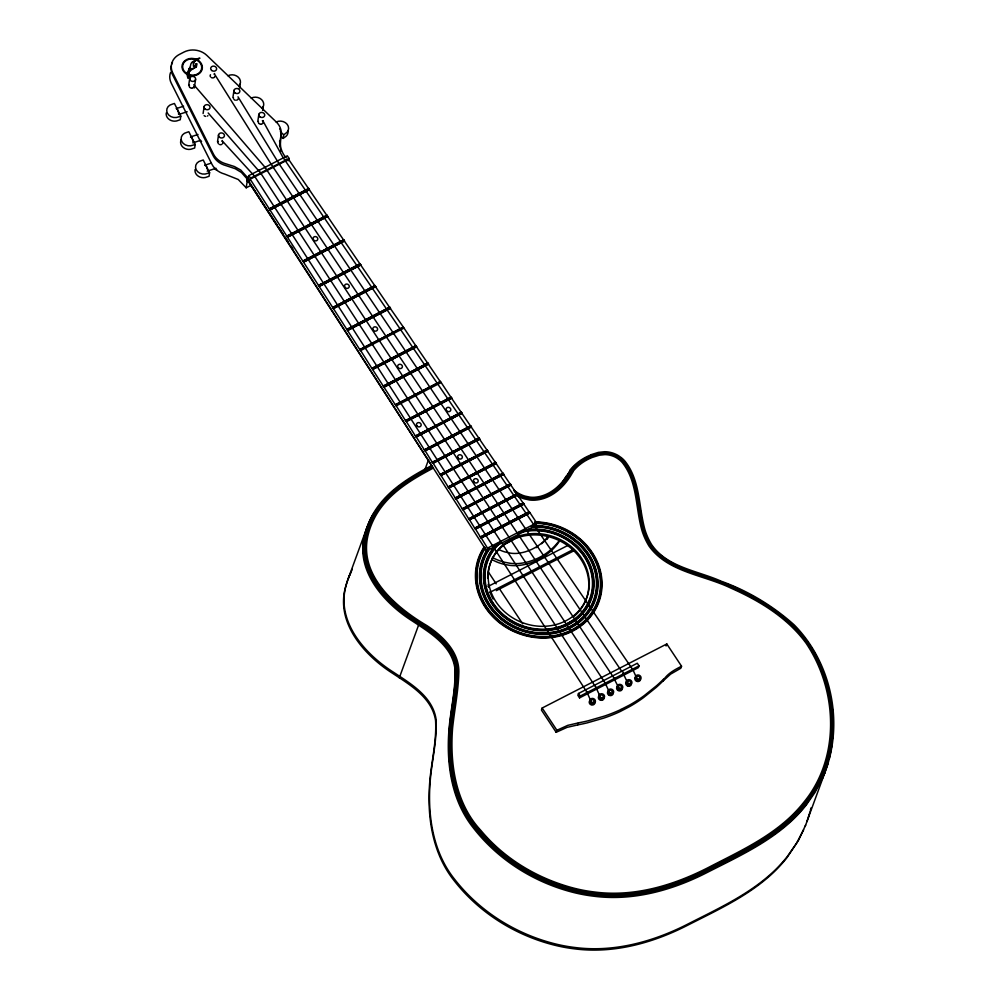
<?xml version="1.0" encoding="UTF-8"?>
<svg xmlns="http://www.w3.org/2000/svg" width="1000" height="1000" viewBox="0 0 1000 1000"><rect width="100%" height="100%" fill="white"/><g stroke="black" fill="none" stroke-linecap="round" stroke-linejoin="round"><path stroke-width="1.5" d="M187.812 77.888L186.975 74.237L185.375 73.238A10.237 8.65 8.5 0 1 183.075 62.763A10.237 8.65 8.5 0 1 194.262 58.663L196.35 59.337A7.675 6.488 8.5 0 1 198.512 58.487L199.913 58.163L195.188 60.825A5.213 4.4 8.5 0 0 193.425 63.825L193.438 66.075M833.088 731.15L832.575 738.9M186.975 74.237L187.062 73.388A6.35 5.362 8.5 0 1 188.05 71.312L189.713 67.888L190.037 68.475A3.987 3.375 8.5 0 0 189.338 69.375L189.475 69.412A2.275 1.925 8.5 0 1 190.025 68.938A3.062 2.587 8.5 0 1 191.425 68.637A3.975 3.35 8.5 0 0 193.75 68.238L195.387 67.487A2.562 2.163 8.5 0 0 196.513 66.05L196.875 64.05M187.037 74.325L185.8 72.862A9.6 8.113 8.5 0 1 183.637 63.038A9.6 8.113 8.5 0 1 194.137 59.188L196.312 59.363M586.475 692.613L587.3 692.312M265.188 167.362L264.587 167.562L287.325 155.825L289.025 158.387L288.113 160.863M276.812 161.325L277.625 160.85M614.637 678.238L613.837 678.7L614.412 678.363M622.95 674.013L623.763 673.512M180.787 116.163L178.812 116.812A8.05 6.8 8.5 0 1 167.375 113.175A8.05 6.8 8.5 0 1 172.45 104.125L174.425 103.475L180.787 116.163L180.25 119.75L178.275 120.4A8.05 6.8 8.5 0 1 169.7 119.8A8.05 6.8 8.5 0 1 166.262 112.963M188.688 85.275L189.737 78.275M194.312 87.963L195.575 79.55A2.988 2.525 8.5 0 0 191.725 76.463A2.988 2.525 8.5 0 0 190.675 80.712A2.988 2.525 8.5 0 0 195.575 79.55M195.2 144.438L193.212 145.087A8.05 6.8 8.5 0 1 181.775 141.45A8.05 6.8 8.5 0 1 186.85 132.387L188.825 131.738L195.2 144.438L194.662 148.012L192.688 148.663A8.05 6.8 8.5 0 1 183.212 147.438A8.05 6.8 8.5 0 1 181.325 139.425M203.1 113.55L204.15 106.538M209.6 172.712L207.625 173.35A8.05 6.8 8.5 0 1 196.188 169.713A8.05 6.8 8.5 0 1 201.262 160.662L203.238 160.012L209.6 172.712L209.062 176.287L207.087 176.938A8.05 6.8 8.5 0 1 198.5 176.337A8.05 6.8 8.5 0 1 195.075 169.5M217.5 141.812L218.55 134.812M232.925 97.387L233.975 90.388M250.338 185.662L246.213 187.787L247.475 179.325L241.4 172.438L235.225 168.688L225.875 165.588A19.188 16.213 8.5 0 1 213.212 155.825L172.5 74.625A17.913 15.137 8.5 0 1 171.275 65.9M257.8 121.325L258.85 114.312M281 136.337L283.163 138.412L283.7 134.838L285.287 133.663A8.05 6.8 8.5 0 0 287.175 124.312A8.05 6.8 8.5 0 0 276.125 122.05M831.438 747.862L832 744.038M831.237 749.137L829.137 759.188M810.362 810.462L810.95 807.962M808.512 816.762L810.025 811.7M806.925 821.637L809 815.413M828.263 762.788L824.388 773.825M264.587 167.512L248.837 175.613L247.25 179.963A23.238 6.637 -33.5 0 0 247.525 181.688M247.3 179.812L277.312 225.325M405.513 420.662L450.962 397.3L440.475 381.512L395.487 404.637L405.513 420.662L451.062 397.038L451.75 398.05L406.275 421.425L415.412 436.05L461.413 412.2L462.1 413.212L416.175 436.812L424.35 449.925L470.737 425.863L471.425 426.875L425.1 450.688L432.312 462.3L479.05 438.062L479.75 439.075L433.062 463.062L440.2 474.562L487.3 450.138L487.987 451.15L440.95 475.325L448.2 487L495.65 462.388L496.35 463.4L448.963 487.762L455.3 498.05L503.075 473.275L503.775 474.288L456.062 498.812L462.262 508.875L510.363 483.938L511.05 484.963L463.025 509.637L468.713 518.9L517.1 493.812L517.788 494.825L469.475 519.663L474.7 528.212L523.35 502.987L524.038 504L475.462 528.962L480.4 537.062L529.3 511.712L536.638 522.875L535.65 525.575L486.525 550.812L249.175 181.875L250.538 178.162L289.025 158.387M269.288 208.912L308.637 188.7L288.65 159.4L250.162 179.175L269.288 208.912L308.738 188.425L309.325 189.713L269.95 209.95L286.812 236.15L303.412 227.613M269.95 209.95L309.425 189.438M286.812 236.15L327.038 215.25L327.638 216.537L287.475 237.175L302.863 261.112L343.812 239.838L344.412 241.125L303.525 262.137L318.5 285.4L335.125 276.863M287.475 237.175L327.738 216.262M302.863 261.112L343.812 239.838M303.525 262.137L344.513 240.85M306.188 226.188L327.038 215.25M318.5 285.4L360.15 263.775L360.737 265.062L319.163 286.438L332.725 307.525L375.012 285.575L375.712 286.588L333.387 308.55L346.85 329.462L389.762 307.188L390.462 308.2L347.512 330.5L359.825 349.637L401.863 328.025M319.163 286.438L360.838 264.8M332.725 307.525L375.012 285.575M333.387 308.55L375.712 286.588M337.887 275.438L360.15 263.775M346.85 329.462L389.762 307.188M347.512 330.5L390.462 308.2M359.825 349.637L403.325 327.062L415.85 345.838L371.912 368.425L359.925 349.363M371.912 368.425L415.95 345.575L416.55 346.85L372.575 369.45L383.3 386.125L427.85 363L428.537 364.012L383.963 387.15L395.387 404.913L440.475 381.512M372.575 369.45L416.65 346.587M403.325 327.062L390.363 308.475M383.3 386.125L427.85 363M383.963 387.15L428.537 364.012M348.488 577.975L367.25 526.7M424.938 469.588L428.612 459.525M406.175 421.688L451.75 398.05M443.762 421.488L461.413 412.2M416.075 437.088L462.1 413.212M424.35 449.925L470.737 425.863M425.012 450.962L471.425 426.875M437.8 459.487L479.05 438.062M432.975 463.338L479.75 439.075M399.312 677.8L419.062 623.812M440.2 474.562L487.3 450.138M440.85 475.6L487.987 451.15M448.2 487L495.65 462.388M448.862 488.038L496.35 463.4M455.3 498.05L503.075 473.275M455.962 499.075L503.775 474.288M486.525 550.812L487.512 548.125L481.163 537.825L530 512.725M462.262 508.875L510.363 483.938M462.925 509.913L511.05 484.963M468.713 518.9L517.1 493.812M469.375 519.925L517.788 494.825M474.7 528.212L523.35 502.987M475.363 529.237L524.038 504M480.4 537.062L529.3 511.712M555.475 489.688L561.712 483.462L566.3 476.05M542.163 708.025L541.425 710.05L556.163 732.3L567.025 727.375L578.9 724.65A178.238 159.238 20.1 0 0 587.275 722.85L603.575 718.162A158.025 141.175 20.1 0 0 620.262 711.488L629.712 706.55A158.3 141.425 20.1 0 0 643.5 697.625L656.162 687.45A178.238 159.238 20.1 0 0 662.062 681.912L670.6 674.137L680.812 668.238L681.55 666.213L666.8 643.962L542.163 708.025L556.912 730.275L556.163 732.3M578.5 693.475L577.837 695.275L579.562 697.862L638.362 667.638L639.025 665.85L637.3 663.25L578.5 693.475L580.212 696.075L579.562 697.862M577.7 724.887L578.438 722.862M666.062 645.987L666.8 643.962M662.887 681.1C666.637 673.975 674.538 669.825 681.55 666.213M805.138 826.45L826.188 769.013C843.462 720.138 830.625 661.75 794.212 624.9C773.012 605.875 748.138 590.925 721.325 581.263C697.7 570.65 667.387 567.487 651.712 544.75A68.562 61.262 20.1 0 1 645.037 530.037C638.513 507.15 640.537 480.262 624.738 460.9A26.025 23.25 20.1 0 0 621.263 457.612L618.612 455.737A24.188 21.612 20.1 0 0 615.725 454.2A24.688 22.05 20.1 0 0 609.487 452.188A23.763 21.225 20.1 0 0 604.663 451.712L598.362 452.375L590.812 454.775M189.925 67.387L188.888 69.575M822.387 778.55L824.887 772.475M805.625 825.1L798.487 840.387L786.975 857.65A168.612 150.638 20.1 0 1 772.862 873.075C748.112 896.2 716.85 910.337 687.025 925.575C652.513 943.138 613.413 953.888 574.513 948.85A144.762 129.338 20.1 0 1 552.375 944.625C513.85 934.463 478.675 912.163 454.125 880.638C430.688 851.375 426.25 811.15 430.438 774.987C432.562 756.888 436.637 738.812 435.562 720.512C432.15 697.95 410.462 685.138 393.075 673.637C364.325 655.45 334.8 622.288 345.9 585.75A99.262 88.675 20.1 0 1 350.625 573.125M195.95 63.975L196.713 63.762M196.25 63.712L195.637 64.75A2.562 2.163 8.5 0 1 194 66.087L193.512 66.213M822.875 777.2L815.138 792.225L806.237 805.025A168.612 150.638 20.1 0 1 792.113 820.438C767.362 843.562 736.112 857.7 706.287 872.95C671.775 890.512 632.675 901.25 593.775 896.213A144.762 129.338 20.1 0 1 571.638 892C533.112 881.838 497.938 859.538 473.387 828C449.938 798.75 445.513 758.512 449.7 722.35C451.825 704.262 455.9 686.188 454.825 667.887C451.413 645.312 429.725 632.513 412.337 621.013C383.587 602.825 354.05 569.65 365.15 533.112A99.262 88.675 20.1 0 1 373.038 514.538L385.387 498.387M803.612 829.837L796.375 843.512L787.475 856.3A168.612 150.638 20.1 0 1 773.35 871.725C748.6 894.85 717.35 908.988 687.525 924.225C653.012 941.787 613.913 952.537 575 947.5A144.762 129.338 20.1 0 1 552.863 943.275C514.338 933.112 479.175 910.812 454.625 879.287C431.175 850.025 426.737 809.8 430.938 773.637C433.062 755.537 437.125 737.463 436.062 719.163C432.638 696.6 410.962 683.787 393.575 672.288C364.825 654.1 335.288 620.938 346.388 584.4A99.262 88.675 20.1 0 1 352.312 569.362M820.662 781.85L806.725 803.675A168.612 150.638 20.1 0 1 792.613 819.087C767.862 842.212 736.612 856.35 706.775 871.6C672.275 889.163 633.175 899.9 594.263 894.862A144.762 129.338 20.1 0 1 572.125 890.65C533.6 880.487 498.425 858.188 473.888 826.663C450.438 797.4 446 757.163 450.188 721C452.325 702.913 456.388 684.837 455.312 666.538C451.9 643.962 430.225 631.163 412.837 619.663C384.075 601.475 354.55 568.3 365.65 531.763A99.262 88.675 20.1 0 1 373.525 513.188C386.6 490.938 409.425 477.212 431.65 465.525L248.988 182.375M271.55 163.938L271.075 164.425M258.525 170.575L208.162 112.975M595.688 687.788L596.525 687.412L596.087 687.875M604.738 683.238L605.625 682.775L604.788 683.375M565.8 477.4L569.875 471.312A50.025 44.688 20.1 0 1 575.938 464.875M559.35 541.375C550.075 555.037 534.237 564.113 517.825 565.562A40.975 36.6 20.1 0 1 509.55 565.325L504.15 564.338A45.125 40.312 20.1 0 1 491.662 559.475M570.363 469.963C563.075 483.562 550.862 496 534.675 497.262A23.85 21.312 20.1 0 1 529.85 497.125L525.013 496.1A27.862 24.887 20.1 0 1 518.925 493.55A27.15 24.25 20.1 0 1 516.188 491.838L513.663 489.875M571.237 470.55C563.837 484.425 551.287 496.95 534.825 498.225A24.9 22.25 20.1 0 1 529.775 498.075L524.75 497.013A28.925 25.85 20.1 0 1 519.95 495.15A28.2 25.2 20.1 0 1 515.588 492.587L514.25 491.6M573 471.725C565.275 486.087 552.175 498.9 535.112 500.15A27.012 24.137 20.1 0 1 529.65 500L524.237 498.85A31.062 27.75 20.1 0 1 517.45 496M548.312 536.462L545.237 540.275M559.038 540.85C549.625 553.65 534.388 562.163 518.575 563.538A40.975 36.6 20.1 0 1 510.288 563.3L504.888 562.312A45.125 40.312 20.1 0 1 492.4 557.463M546.912 539.45L547.962 538.162M632.575 669.025L636.188 676.975M623.713 673.575C622.475 674.55 624.888 672.5 621.6 671.15L278.925 163.575L237.987 96.812M547.663 537.438C539.888 546.2 528.75 552.35 517 553.4A29.887 26.7 20.1 0 1 510.962 553.225L505 551.962A33.988 30.362 20.1 0 1 499.363 549.775M663.625 679.075L662.8 679.887A178.238 159.238 20.1 0 1 656.912 685.425L644.25 695.612A158.025 141.175 20.1 0 1 629.438 705.125L620.988 709.438M544.075 541.475L541.613 543.725M390.325 493.587L394.538 489.988M283.163 157.85L283.125 158.15M577.075 463.9L578.263 462.975M579.462 462.388L577.175 464.237A48.963 43.738 20.1 0 0 571.237 470.55M397.8 487.4L400.012 485.712M222.237 140.475L221.812 141.213M283.163 138.412L284.75 137.238A8.05 6.8 8.5 0 0 287.938 130.588M195.763 59.825L196.575 59.275A7.625 6.438 8.5 0 1 198.538 58.537M404.562 482.488L406.863 480.913M192.45 61.938L195.738 59.737M536.188 547.663L537.6 546.75M196.312 60.012L197 59.6M283.337 158.088L262.863 120.738M189.562 71.487A5.112 4.325 8.5 0 0 189.062 73.075L188.75 76.787A2.5 2.112 8.5 0 1 188.125 77.938L188.1 77.962A2.562 2.163 8.5 0 0 188.75 76.787L188.988 73.062A5.188 4.387 8.5 0 1 189.5 71.463L192.875 68.688A4.125 3.487 8.5 0 1 191.425 68.787M432.225 466.362C410.15 477.987 387.45 491.587 374.462 513.688A98.175 87.713 20.1 0 0 366.675 532.062C354.525 574.25 393.35 608.138 425.9 627.225C441.587 637.587 457.837 653.112 456.688 673.512C456.1 691.775 452.375 709.725 450.487 727.875C447.612 764.087 453.663 804.188 479.375 831.675C503.225 860.337 536.5 880.1 572.35 889.725A143.713 128.387 20.1 0 0 594.325 893.913C635.475 899.338 676.462 886.625 712.562 867.613C740.2 853.413 768.938 839.887 791.838 818.388A167.55 149.688 20.1 0 0 805.863 803.075C834.2 768.012 839.912 717.663 824.325 675.938M432.788 467.212C410.875 478.762 388.312 492.25 375.4 514.188A97.1 86.75 20.1 0 0 367.688 532.362C355.675 574.15 394.312 607.562 426.488 626.462C442.45 637 458.9 652.85 457.738 673.575C457.15 691.875 453.438 709.862 451.538 728.025C448.688 763.975 454.637 803.812 480.175 831.1C503.875 859.587 536.95 879.237 572.575 888.787A142.662 127.45 20.1 0 0 594.388 892.95C635.325 898.363 676.1 885.675 712.013 866.75C739.562 852.6 768.225 839.125 791.05 817.688A166.488 148.737 20.1 0 0 805 802.475C841.737 757.337 838.637 689.638 806.912 642.688C788.213 617.013 759.862 599.888 731.225 587.212C704.125 574 668.612 571.6 649.9 545.612A70.713 63.175 20.1 0 1 643.012 530.45C636.462 507.85 638.638 481.262 623.15 462.05A23.912 21.363 20.1 0 0 619.963 459.025L617.525 457.325A22.062 19.712 20.1 0 0 613.513 455.325A22.55 20.15 20.1 0 0 609.188 454.087A21.65 19.338 20.1 0 0 604.8 453.638L598.962 454.263L591.788 456.538M433.363 468.062C411.6 479.538 389.162 492.9 376.337 514.7A96.025 85.787 20.1 0 0 368.713 532.663C356.838 574.05 395.275 607 427.075 625.7C443.338 636.413 459.963 652.588 458.8 673.65C458.212 691.975 454.487 709.987 452.587 728.175C449.775 763.875 455.625 803.438 480.988 830.525C504.525 858.85 537.4 878.363 572.788 887.862A141.6 126.5 20.1 0 0 594.45 891.988C635.175 897.362 675.725 884.712 711.45 865.9C738.925 851.775 767.513 838.35 790.275 816.988A165.425 147.787 20.1 0 0 804.125 801.862C840.625 757.025 837.525 689.788 806.038 643.15C787.438 617.663 759.275 600.675 730.85 588.1C703.525 574.812 667.763 572.325 649 546.05A71.787 64.138 20.1 0 1 642 530.65C635.425 508.2 637.675 481.775 622.35 462.638A22.85 20.412 20.1 0 0 619.3 459.738L616.975 458.113A21 18.762 20.1 0 0 613.162 456.213A21.475 19.188 20.1 0 0 609.05 455.025A20.587 18.388 20.1 0 0 604.875 454.613L599.275 455.213L592.288 457.425A52.725 47.1 20.1 0 0 572.863 471.625M192.262 69.1L193.8 68.3M556.912 730.275L567.762 725.35L579.637 722.625A178.238 159.238 20.1 0 0 588.013 720.825L604.312 716.137A158.025 141.175 20.1 0 0 621 709.463M360.487 350.662L404.012 328.075M396.05 405.938L441.163 382.525M415.412 436.05L441.062 422.875M432.312 462.3L435.05 460.9M481.062 538.1L529.9 513M487.512 548.125L536.638 522.875M504.162 544.15L519.438 536.3M488.125 586.413L567.238 545.75M490.125 592.238L573.4 549.438M496.337 590.65L574.062 550.7M580.212 696.075L639.025 665.85M617.337 685.013L613.975 678.475L614.612 678.188M596.013 687.7L595.85 688M176.287 108.6L183.588 106.2M179.85 114.138L187.162 111.737M190.688 136.875L198 134.475M192.8 142.887L200.1 140.488M205.087 165.138L210.938 163.225M207.2 171.163L215.975 168.287M193.713 66.15L194 66.087A2.65 2.237 8.5 0 0 195.725 64.787M214.6 73.5L213.988 74.15M188.938 74.513L190.225 74.938A9.6 8.113 8.5 0 0 201.2 70.138A9.6 8.113 8.5 0 0 196.488 59.988M188.888 75.062L190.087 75.462A10.237 8.65 8.5 0 0 197.763 74.562L199.788 73.162A10.237 8.65 8.5 0 0 198.975 60.888L197 59.662M280.45 131.713L283.7 134.838M222.562 141.237L254.562 176.163L587.025 692.387L590.638 700.387M193.75 84.7L265.038 167.288L605.175 683.05L608.25 689.688M246.213 187.787L238.238 179.488L224.6 174.05A19.188 16.213 8.5 0 1 211.95 164.288L171.225 83.088A17.913 15.137 8.5 0 1 170.487 72.65M286.225 157.85C280.7 151.888 278.938 143.425 281.075 135.662A19.188 16.213 8.5 0 0 276.2 121.9L206.863 55.412A17.913 15.137 8.5 0 0 184 52.062L179.35 54.45A17.913 15.137 8.5 0 0 172.75 72.938L213.463 154.137A19.188 16.213 8.5 0 0 226.125 163.9L234.35 166.513L240.725 170.025L248.412 178.55L248.162 180.238L247.475 179.325L249.175 181.875M309.325 189.713L326.938 215.525M327.638 216.537L343.713 240.113M344.412 241.125L360.05 264.05M360.737 265.062L374.913 285.837M375.613 286.85L389.663 307.462M416.55 346.85L427.75 363.275M428.438 364.288L440.375 381.788M451.65 398.312L461.312 412.463M462 413.488L470.637 426.138M471.325 427.15L478.95 438.325M479.65 439.35L487.2 450.412M487.887 451.425L495.55 462.663M496.25 463.675L502.975 473.55M503.675 474.562L510.262 484.212M510.95 485.225L517 494.087M517.688 495.1L523.25 503.25M523.938 504.275L529.2 511.987M632.388 669.075L283.325 157.887M614.237 678.4L271.125 164.15L214.737 74.45M258.938 170.425L596.087 687.725L599.75 695.7M248.837 175.613L250.538 178.162M279.037 227.925L283.325 234.412M285.05 237L288.488 242.2M291.062 246.088L292.787 248.675M488.475 572.188L496.188 583.837M499.613 589L522.663 623.787M269.387 208.65L270.05 209.675M286.913 235.875L287.575 236.912M302.962 260.837L303.625 261.863M318.6 285.138L319.262 286.163M332.825 307.25L333.488 308.288M346.95 329.2L347.612 330.225M372.013 368.15L372.675 369.188M383.387 385.85L384.05 386.875M405.613 420.387L406.275 421.425M415.513 435.788L416.175 436.812M424.438 449.663L425.1 450.688M432.4 462.038L433.062 463.062M440.288 474.3L440.95 475.325M448.3 486.737L448.963 487.762M455.4 497.775L456.062 498.812M462.362 508.612L463.025 509.637M468.812 518.625L469.475 519.663M474.8 527.938L475.462 528.962M480.5 536.8L481.163 537.825M623.312 673.737L627.075 681.663M822.887 672.038C811.175 635.513 780.037 610.45 747.113 593.475C716.312 575.163 673.9 574.7 650.812 545.175A69.638 62.213 20.1 0 1 644.025 530.25C637.487 507.5 639.587 480.763 623.95 461.475A24.975 22.312 20.1 0 0 620.612 458.312L618.062 456.538A23.125 20.663 20.1 0 0 615.312 455.05A23.625 21.1 20.1 0 0 609.338 453.137A22.7 20.288 20.1 0 0 604.738 452.675L598.663 453.325L591.3 455.662A59.237 52.925 20.1 0 0 579.45 462.375M822.4 670.962L824.825 677.038M280.587 149.913L280.9 150.938M641.438 517.25L641.875 519.837M640.45 510.75L640.837 513.35M280.175 147.812L280.812 137.35A19.188 16.213 8.5 0 0 280.575 131.275M832.513 709.062L832.875 712.962M550.425 493.1A57.787 51.625 20.1 0 1 547.7 494.588M584.675 458.837A60.312 53.875 20.1 0 1 586.05 458.113M647.95 540.1A68.562 61.262 20.1 0 1 646.325 536.413M279.575 140.938A19.188 16.213 8.5 0 1 279.55 145.812M279.738 128.9A19.188 16.213 8.5 0 1 280.212 130.075M171.762 64.188A17.913 15.137 8.5 0 1 172.475 62.55M594.487 701.137A2.888 2.587 20.1 0 1 593.612 704.688A2.888 2.587 20.1 0 1 589.663 703.625A2.888 2.587 20.1 0 1 590.55 700.075M591.587 703.725A1.6 1.425 20.1 0 1 591.213 703.538M591.5 704.438A1.6 1.425 20.1 0 1 590.337 702.5M611.487 694.438A1.6 1.425 20.1 0 1 608.75 694.362M613.05 692.4A2.888 2.587 20.1 0 1 609.712 695.512A2.888 2.587 20.1 0 1 608.225 691.087M612.263 691.213A2.888 2.587 20.1 0 1 612.737 691.762M631.425 683.7A2.888 2.587 20.1 0 1 627.6 686.012A2.888 2.587 20.1 0 1 626.475 681.712M627.05 681.312A2.888 2.587 20.1 0 1 627.725 681.075M629.388 685.45A1.6 1.425 20.1 0 1 626.788 684.488M622.175 687.712A2.888 2.587 20.1 0 1 618.825 690.825A2.888 2.587 20.1 0 1 617.35 686.4M620.75 689.4A1.6 1.425 20.1 0 1 620.525 689.862M618.475 690.225A1.6 1.425 20.1 0 1 617.8 689.55M638.85 680.375A1.6 1.425 20.1 0 1 635.875 679.425M640.55 679.013A2.888 2.587 20.1 0 1 636.375 681.162A2.888 2.587 20.1 0 1 636.163 676.625M636.525 679.825A1.6 1.425 20.1 0 1 636.287 679.5M602.125 699.425A1.6 1.425 20.1 0 1 600.1 699.513M599.55 698.925A1.6 1.425 20.1 0 1 599.562 697.6M602.537 698.413A1.6 1.425 20.1 0 1 602.463 698.913M603.625 696.45A2.888 2.587 20.1 0 1 602.525 700.1A2.888 2.587 20.1 0 1 598.575 698.512A2.888 2.587 20.1 0 1 600.35 695.138M192.512 62A5.025 4.25 8.5 0 0 190.8 64.4L189.913 68.388A4.188 3.538 8.5 0 0 189.175 69.325L189.613 69.5A2.1 1.775 8.5 0 1 190.125 69.05M193.512 63.825A5.112 4.325 8.5 0 1 195.25 60.888M196.425 66.037A2.462 2.087 8.5 0 1 195.338 67.412M222.725 142.3A2.4 2.025 8.5 0 1 222.413 143.825M221.5 144.5A2.4 2.025 8.5 0 1 219.675 144.562M218.637 143.963A2.4 2.025 8.5 0 1 218.363 141.488M193.9 86.625A2.375 2.013 8.5 0 1 192.325 88.05M191.713 88.125A2.375 2.013 8.5 0 1 190 87.55M189.6 87.125A2.375 2.013 8.5 0 1 189.462 85.113M214.875 76.487A2.4 2.025 8.5 0 1 214.638 76.963M214.25 77.362A2.4 2.025 8.5 0 1 211.363 77.562M210.487 76.787A2.4 2.025 8.5 0 1 210.5 74.75M263.087 122.338A2.4 2.025 8.5 0 1 261.225 124.162M260.6 124.188A2.4 2.025 8.5 0 1 258.938 123.462M258.575 123.012A2.4 2.025 8.5 0 1 258.412 121.45M207.913 115.662A2.4 2.025 8.5 0 1 207.488 116.025M205.725 116.388A2.4 2.025 8.5 0 1 204.125 115.575M238.162 98.737A2.4 2.025 8.5 0 1 236.562 100.188M235.325 100.188A2.4 2.025 8.5 0 1 234.225 99.675M233.55 98.763A2.4 2.025 8.5 0 1 233.475 97.713M251.25 98.125A8.05 6.8 8.5 0 1 261.588 99.6A8.05 6.8 8.5 0 1 262.038 108.462M263.062 106.662A8.05 6.8 8.5 0 1 262.625 110.425M228 75.763A8.05 6.8 8.5 0 1 238.337 77.237A8.05 6.8 8.5 0 1 238.775 86.1M239.812 84.288A8.05 6.8 8.5 0 1 239.375 88.062M176.513 108.575A3.2 0.875 71.8 0 1 178.088 111.112A3.2 0.875 71.8 0 1 178.55 114.388M186.462 112.45A4.513 1.238 71.8 0 1 185.938 111.6M190.525 137.1A3.2 0.875 71.8 0 1 191.875 137.95A3.2 0.875 71.8 0 1 193.025 141.662M201.575 141.438A4.513 1.238 71.8 0 1 200.6 140.325M204.938 165.375A3.2 0.875 71.8 0 1 206.1 165.925A3.2 0.875 71.8 0 1 207.325 169.225M216.65 169.5A4.513 1.238 71.8 0 1 215.012 168.6M570.212 469.862A55.925 49.962 20.1 0 1 590.887 454.913M580.475 609.55A51.175 45.712 20.1 0 0 576.038 553.062A51.175 45.712 20.1 0 0 515.588 538.413L504.663 544.462A51.175 45.712 20.1 0 0 487.688 578.212M579.55 610.737A51.175 45.712 20.1 0 1 574.237 616.2M493.062 599.012A51.175 45.712 20.1 0 1 489.963 591.788M488.738 587.312A51.175 45.712 20.1 0 1 488.175 584.312M534.938 521.85A64.075 57.237 20.1 0 1 601.462 592.013A64.075 57.237 20.1 0 1 518.025 633.3A64.075 57.237 20.1 0 1 484.125 547M591.825 456.6A55.925 49.962 20.1 0 0 576.825 465.887A47.425 42.375 20.1 0 0 572.112 471.138C564.587 485.275 551.7 497.912 534.963 499.188A25.95 23.188 20.1 0 1 529.712 499.038L524.5 497.938A30 26.8 20.1 0 1 517.95 495.188M534.963 522.337A63.537 56.762 20.1 0 1 600.938 591.912A63.537 56.762 20.1 0 1 518.2 632.863A63.537 56.762 20.1 0 1 484.588 547.275M523.062 530.825A55.475 49.562 20.1 0 1 593.462 586.55A55.475 49.562 20.1 0 1 517 624.538A55.475 49.562 20.1 0 1 498.9 542.837M518.725 532.438A54.938 49.075 20.1 0 1 584.95 556.962A54.938 49.075 20.1 0 1 574.8 619.475L563.075 625.962A54.938 49.075 20.1 0 1 495.188 606.675A54.938 49.075 20.1 0 1 499.288 543.188M532.962 526.013A59.5 53.163 20.1 0 1 597.125 590.212A59.5 53.163 20.1 0 1 519.35 629.438A59.5 53.163 20.1 0 1 488.725 548.325M531.562 527.038A58.425 52.2 20.1 0 1 596.175 589.113A58.425 52.2 20.1 0 1 520.188 628.725A58.425 52.2 20.1 0 1 489.637 548.888M527.575 529.587A56.013 50.038 20.1 0 1 593.875 588.05A56.013 50.038 20.1 0 1 518.3 625.638A56.013 50.038 20.1 0 1 495.35 545.625M531.487 526.55A58.963 52.675 20.1 0 1 596.7 589.2A58.963 52.675 20.1 0 1 520.013 629.175A58.963 52.675 20.1 0 1 489.175 548.612M518.913 532.9A54.4 48.6 20.1 0 1 592.487 583.55A54.4 48.6 20.1 0 1 518.875 624.312A54.4 48.6 20.1 0 1 499.675 543.55M535.025 523.312A62.462 55.8 20.1 0 1 599.888 591.712A62.462 55.8 20.1 0 1 518.55 631.962A62.462 55.8 20.1 0 1 485.5 547.825M532.913 525.525A60.038 53.637 20.1 0 1 597.712 589.788A60.038 53.637 20.1 0 1 520.262 630.3A60.038 53.637 20.1 0 1 487.388 549.325M535 522.825A63 56.288 20.1 0 1 600.413 591.812A63 56.288 20.1 0 1 518.375 632.413A63 56.288 20.1 0 1 485.05 547.55M265.462 167.025L264.788 167.288L265.462 166.962M270.7 164.375L271.475 163.85L270.675 164.35M262.438 120.85L263.238 120.612L262.5 120.775M258.775 170.3L259.387 170.062L258.775 170.3M252.8 173.325L252.8 173.325M516.075 537.062L505.15 543.112A51.175 45.712 20.1 0 0 518.7 621.075A51.175 45.712 20.1 0 0 589.288 581.987A51.175 45.712 20.1 0 0 516.075 537.062M590.163 702.275A2.888 2.587 20.1 0 0 595.1 702.412A2.888 2.587 20.1 0 0 592.45 698.413A2.888 2.587 20.1 0 0 590.163 702.275M591.287 701.787A1.6 1.425 20.1 0 0 594.012 701.725A1.6 1.425 20.1 0 0 592.413 699.587A1.6 1.425 20.1 0 0 591.287 701.787M608.413 692.887A2.888 2.587 20.1 0 0 613.35 693.025A2.888 2.587 20.1 0 0 610.7 689.038A2.888 2.587 20.1 0 0 608.413 692.887M609.538 692.4A1.6 1.425 20.1 0 0 612.263 692.35A1.6 1.425 20.1 0 0 610.675 690.2A1.6 1.425 20.1 0 0 609.538 692.4M626.663 683.512A2.888 2.587 20.1 0 0 631.6 683.65A2.888 2.587 20.1 0 0 628.95 679.65A2.888 2.587 20.1 0 0 626.663 683.512M627.788 683.025A1.6 1.425 20.1 0 0 630.513 682.975A1.6 1.425 20.1 0 0 628.913 680.825A1.6 1.425 20.1 0 0 627.788 683.025M617.537 688.2A2.888 2.587 20.1 0 0 622.475 688.337A2.888 2.587 20.1 0 0 619.825 684.35A2.888 2.587 20.1 0 0 617.537 688.2M618.663 687.712A1.6 1.425 20.1 0 0 621.388 687.663A1.6 1.425 20.1 0 0 619.8 685.512A1.6 1.425 20.1 0 0 618.663 687.712M636.9 678.337A1.6 1.425 20.1 0 0 639.625 678.275A1.6 1.425 20.1 0 0 638.038 676.137A1.6 1.425 20.1 0 0 636.9 678.337M635.788 678.825A2.888 2.587 20.1 0 0 640.725 678.962A2.888 2.587 20.1 0 0 638.075 674.963A2.888 2.587 20.1 0 0 635.788 678.825M599.288 697.575A2.888 2.587 20.1 0 0 604.237 697.725A2.888 2.587 20.1 0 0 601.587 693.725A2.888 2.587 20.1 0 0 599.288 697.575M600.413 697.1A1.6 1.425 20.1 0 0 603.138 697.038A1.6 1.425 20.1 0 0 601.55 694.887A1.6 1.425 20.1 0 0 600.413 697.1M234.913 92.825A2.988 2.525 8.5 0 0 239.812 91.662A2.988 2.525 8.5 0 0 235.963 88.575A2.988 2.525 8.5 0 0 234.913 92.825M211.663 70.462A2.988 2.525 8.5 0 0 216.562 69.3A2.988 2.525 8.5 0 0 212.712 66.213A2.988 2.525 8.5 0 0 211.663 70.462M205.075 108.987A2.988 2.525 8.5 0 0 209.988 107.825A2.988 2.525 8.5 0 0 206.137 104.738A2.988 2.525 8.5 0 0 205.075 108.987M259.788 116.762A2.988 2.525 8.5 0 0 264.688 115.6A2.988 2.525 8.5 0 0 260.837 112.513A2.988 2.525 8.5 0 0 259.788 116.762M219.488 137.262A2.988 2.525 8.5 0 0 224.387 136.088A2.988 2.525 8.5 0 0 220.538 133A2.988 2.525 8.5 0 0 219.488 137.262M398.263 367.75A2.4 2.138 20.1 0 0 402.287 367.262A2.4 2.138 20.1 0 0 399.562 364.275A2.4 2.138 20.1 0 0 398.263 367.75M373.237 330.037A2.4 2.138 20.1 0 0 377.337 330.112A2.4 2.138 20.1 0 0 375.1 326.812A2.4 2.138 20.1 0 0 373.237 330.037M458.175 458.175A2.4 2.138 20.1 0 0 462.225 457.812A2.4 2.138 20.1 0 0 459.6 454.75A2.4 2.138 20.1 0 0 458.175 458.175M344.888 287.25A2.4 2.138 20.1 0 0 348.988 287.362A2.4 2.138 20.1 0 0 346.788 284.037A2.4 2.138 20.1 0 0 344.888 287.25M416.825 425.775A2.4 2.138 20.1 0 0 420.925 425.887A2.4 2.138 20.1 0 0 418.725 422.575A2.4 2.138 20.1 0 0 416.825 425.775M446.512 410.625A2.4 2.138 20.1 0 0 450.6 410.588A2.4 2.138 20.1 0 0 448.263 407.337A2.4 2.138 20.1 0 0 446.512 410.625M313.425 239.762A2.4 2.138 20.1 0 0 317.525 239.875A2.4 2.138 20.1 0 0 315.325 236.562A2.4 2.138 20.1 0 0 313.425 239.762M473.975 482.038A2.4 2.138 20.1 0 0 478.038 481.788A2.4 2.138 20.1 0 0 475.525 478.65A2.4 2.138 20.1 0 0 473.975 482.038"/></g></svg>
